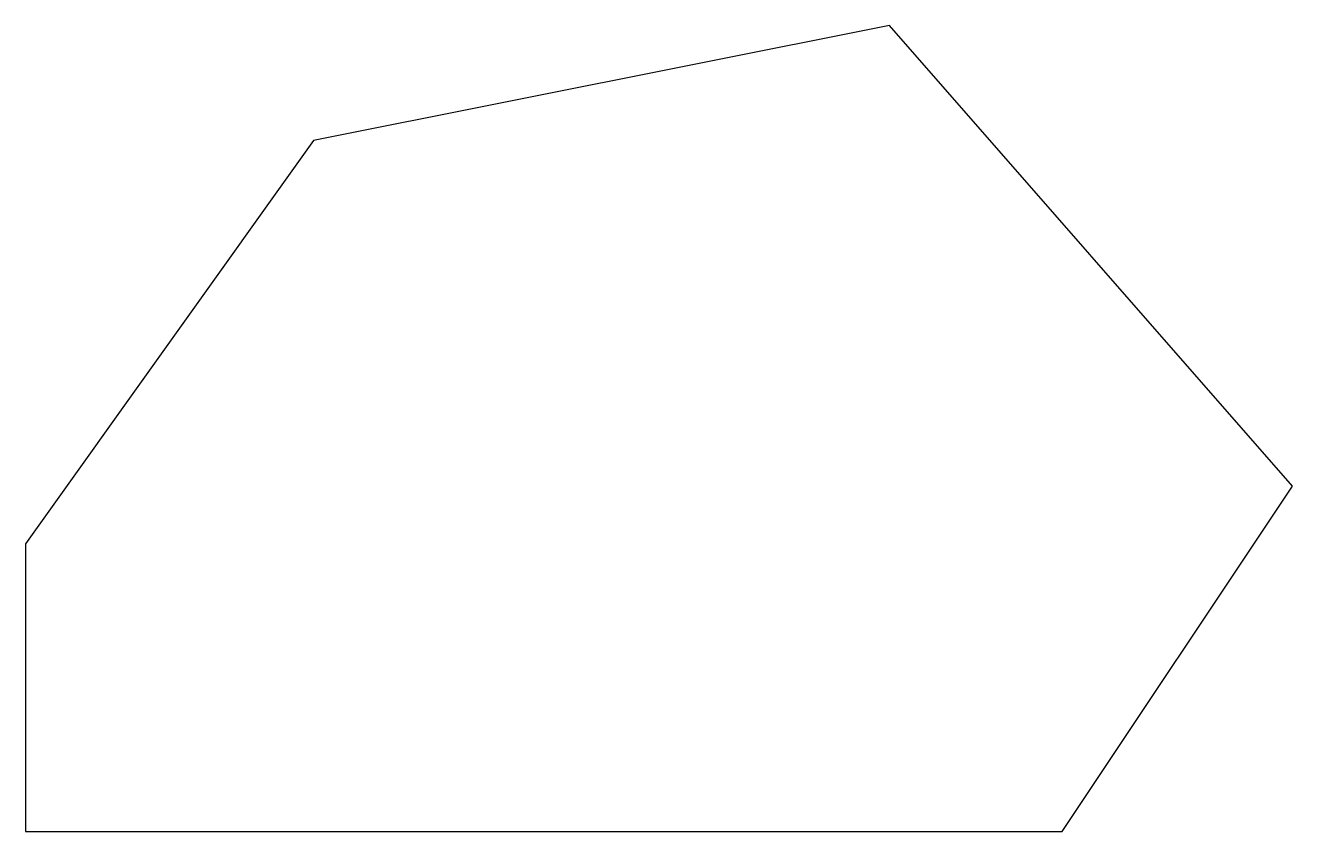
# Model space of a CAD drawing. Header units: metres. Extents: x 0 to 22, y 0 to 14.
import ezdxf

# ---------------------------------------------------------------- set-up
doc = ezdxf.new("R2010")
doc.units = ezdxf.units.M

msp = doc.modelspace()

# ---------------------------------------------------------------- linework, layer by layer
at = {"layer": 'walls'}
for p, q in [((15, 14), (5, 12)), ((22, 6), (15, 14)), ((5, 12), (0, 5)), ((18, 0), (22, 6)), ((0, 5), (0, 0)), ((0, 0), (18, 0))]:
    msp.add_line(p, q, dxfattribs=at)

doc.saveas('drawing.dxf')
